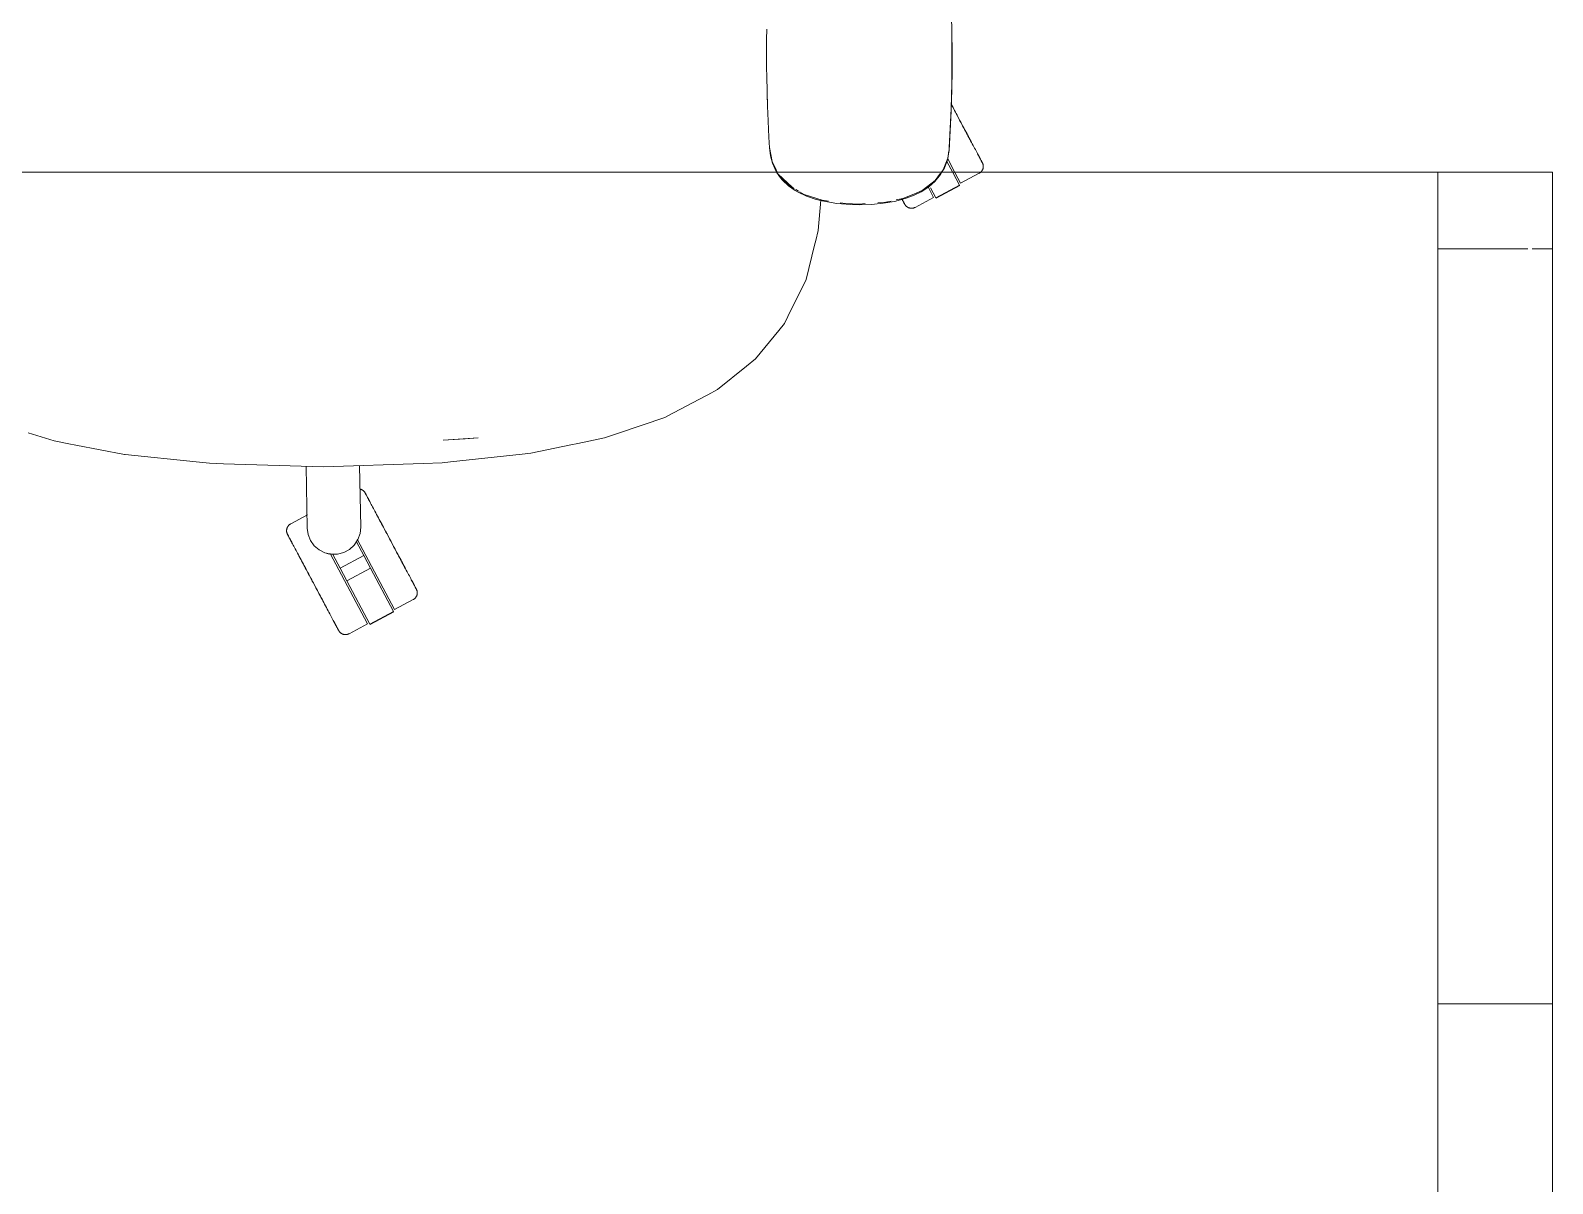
# Model space of a CAD drawing. Header units: millimetres. Extents: x 155927 to 326028, y -36033 to 97293.
# Drawn here: x 222604 to 223399, y 24386 to 24989 of the extents above; entities that cross this region are included whole.
import ezdxf

# ---------------------------------------------------------------- set-up
doc = ezdxf.new("R2010")
doc.units = ezdxf.units.MM
doc.header["$MEASUREMENT"] = 0
doc.layers.add('G-IMPT', color=8, linetype='CONTINUOUS', lineweight=9)
doc.layers.add('I-FURN', color=8, linetype='CONTINUOUS', lineweight=9)

msp = doc.modelspace()

# ---------------------------------------------------------------- linework, layer by layer
at = {"layer": 'G-IMPT'}
for p, q in [((223085.11, 24988.06), (223084.95, 24996.48)), ((222988.35, 24989.42), (222988.27, 24983.95)), ((223085.11, 24988.06), (223085, 24958.04)), ((223085.11, 24988.06), (223085.16, 24967.88)), ((223085.11, 24988.06), (223085.2, 24977.27)), ((222988.27, 24969.24), (222988.27, 24983.95)), ((223085, 24958.04), (223085.2, 24977.27)), ((222988.32, 24964.72), (222988.27, 24969.24)), ((222988.32, 24964.72), (222988.7, 24949.06)), ((223085.16, 24967.88), (223084.65, 24946.48)), ((223085.16, 24967.88), (223084.69, 24947.69)), ((223085.16, 24967.88), (223085, 24958.04)), ((223085.14, 24965.84), (223085.07, 24963.93)), ((223085.12, 24967.88), (223085.14, 24965.84)), ((222988.49, 24958), (222988.5, 24955.78)), ((223085, 24958.04), (223084.65, 24946.48)), ((222988.64, 24952.46), (222988.5, 24955.78)), ((222988.7, 24949.06), (222988.82, 24945.51)), ((222989.44, 24932.95), (222988.82, 24945.51)), ((223084.69, 24947.69), (223083.61, 24925.91)), ((223084.65, 24946.48), (223083.61, 24925.91)), ((223084.69, 24947.69), (223083.72, 24927.51)), ((223084.65, 24946.48), (223084.69, 24947.69)), ((222989.44, 24932.95), (222989.72, 24927.29)), ((222991.09, 24920.17), (222989.72, 24927.51)), ((222989.72, 24927.29), (222990.22, 24923.28)), ((223082.89, 24922.04), (223083.47, 24925.89)), ((223083.61, 24925.91), (223083.35, 24924.26)), ((223083.61, 24925.91), (223083.72, 24927.51)), ((222990.22, 24923.28), (222991.29, 24919.32)), ((222993.19, 24915.91), (222991.09, 24920.17)), ((222993.27, 24915), (222991.29, 24919.32)), ((223081.15, 24916.88), (223079.87, 24914.64)), ((223082.89, 24922.04), (223080.48, 24915.85)), ((223081.15, 24916.88), (223082.54, 24920.52)), ((223082.91, 24921.86), (223082.54, 24920.52)), ((223082.91, 24921.86), (223083.35, 24924.26)), ((222993.19, 24915.91), (222993.82, 24914.64)), ((222993.52, 24914.64), (222995.48, 24911.78)), ((222999.6, 24907.96), (222994.3, 24913.67)), ((223001.69, 24906.77), (222994.3, 24913.67)), ((222994.3, 24913.67), (222996.53, 24911.26)), ((222996.61, 24910.46), (222995.48, 24911.78)), ((223000.38, 24907.9), (222996.53, 24911.26)), ((222996.61, 24910.46), (222999.66, 24907.59)), ((223076.31, 24910.22), (223069.52, 24905)), ((223073.08, 24907.03), (223076.11, 24909.7)), ((223079.19, 24913.44), (223076.11, 24909.7)), ((223079.18, 24914.09), (223076.31, 24910.22)), ((223079.87, 24914.64), (223079.19, 24913.44)), ((223080.48, 24915.85), (223079.58, 24914.64)), ((223002.75, 24906.08), (222999.6, 24907.96)), ((222999.66, 24907.59), (223003.11, 24905.15)), ((223001.69, 24906.77), (223000.74, 24907.59)), ((223004.48, 24904.34), (223003.11, 24905.15)), ((223004.98, 24904.74), (223003.54, 24905.61)), ((223009.12, 24902.13), (223004.48, 24904.34)), ((223007.9, 24903), (223005.45, 24904.46)), ((223017.3, 24899.97), (223007.9, 24903)), ((223014.21, 24900.4), (223009.12, 24902.13)), ((223060.62, 24900.81), (223055.14, 24899.38)), ((223059.51, 24900.84), (223056.04, 24900.13)), ((223059.51, 24900.84), (223065.13, 24903.16)), ((223060.62, 24900.81), (223064.95, 24902.4)), ((223069.03, 24904.38), (223064.95, 24902.4)), ((223069.52, 24905), (223065.13, 24903.16)), ((223069.03, 24904.38), (223073.08, 24907.03)), ((223014.21, 24900.4), (223018.14, 24899.42)), ((223016.67, 24900.1), (223015.23, 24884.22)), ((223020.59, 24899.5), (223017.3, 24899.97)), ((223018.14, 24899.42), (223024.9, 24898.3)), ((223032.21, 24897.73), (223024.9, 24898.3)), ((223029.55, 24898.24), (223026.77, 24898.63)), ((223029.55, 24898.24), (223036.72, 24898.01)), ((223032.21, 24897.73), (223036.72, 24897.64)), ((223039.83, 24898.2), (223036.72, 24898.01)), ((223036.72, 24897.64), (223043.06, 24897.82)), ((223049.21, 24898.38), (223043.06, 24897.82)), ((223049.54, 24898.8), (223046.34, 24898.6)), ((223049.21, 24898.38), (223055.14, 24899.38)), ((223053.29, 24899.56), (223049.54, 24898.8)), ((223013.35, 24876.56), (223013.93, 24878.93)), ((223015.23, 24884.22), (223013.93, 24878.93)), ((223008.95, 24858.62), (223013.35, 24876.56)), ((223006.8, 24854.25), (223001.15, 24842.79)), ((223006.8, 24854.25), (223008.95, 24858.62)), ((222997.63, 24835.62), (223001.15, 24842.79)), ((222994.65, 24831.97), (222982.48, 24817.02)), ((222994.65, 24831.97), (222997.63, 24835.62)), ((222962.69, 24801.05), (222977.82, 24813.26)), ((222982.48, 24817.02), (222977.82, 24813.26)), ((222956.18, 24797.62), (222936.67, 24787.32)), ((222956.18, 24797.62), (222957.56, 24798.35)), ((222962.69, 24801.05), (222957.56, 24798.35)), ((222910.92, 24778.3), (222935.01, 24786.45)), ((222936.67, 24787.32), (222935.01, 24786.45)), ((222602.49, 24778.38), (222616.09, 24774.18)), ((222616.09, 24774.18), (222623.69, 24772.73)), ((222819.34, 24774.58), (222837.62, 24775.83)), ((222819.34, 24774.58), (222830.68, 24775.22)), ((222837.62, 24775.83), (222830.68, 24775.22)), ((222889.67, 24772.91), (222903.49, 24775.78)), ((222910.92, 24778.3), (222903.49, 24775.78)), ((222627.36, 24772.02), (222623.69, 24772.73)), ((222627.36, 24772.02), (222652.74, 24767.15)), ((222653.2, 24767.07), (222652.74, 24767.15)), ((222653.2, 24767.07), (222690.19, 24763.24)), ((222823.18, 24763.18), (222860.62, 24767.31)), ((222865.04, 24767.8), (222860.62, 24767.31)), ((222885.98, 24772.15), (222865.04, 24767.8)), ((222885.98, 24772.15), (222889.67, 24772.91)), ((222690.19, 24763.24), (222697.26, 24762.51)), ((222704.52, 24762.29), (222697.26, 24762.51)), ((222756.68, 24760.67), (222704.52, 24762.29)), ((222808.87, 24762.38), (222756.68, 24760.67)), ((222808.87, 24762.38), (222818.81, 24762.7)), ((222823.18, 24763.18), (222818.81, 24762.7))]:
    msp.add_line(p, q, dxfattribs=at)
at = {"layer": 'I-FURN'}
for p, q in [((223085.14, 24949.39), (223084.61, 24950.37)), ((223084.85, 24949.92), (223085.38, 24948.94)), ((223085.66, 24948.4), (223085.14, 24949.39)), ((223085.38, 24948.94), (223085.91, 24947.94)), ((223086.19, 24947.4), (223085.66, 24948.4)), ((223085.91, 24947.94), (223086.44, 24946.94)), ((223086.73, 24946.4), (223086.19, 24947.4)), ((223086.44, 24946.94), (223086.97, 24945.94)), ((223087.26, 24945.4), (223086.73, 24946.4)), ((223086.97, 24945.94), (223087.51, 24944.93)), ((223087.8, 24944.39), (223087.26, 24945.4)), ((223087.51, 24944.93), (223088.04, 24943.93)), ((223088.33, 24943.39), (223087.8, 24944.39)), ((223088.04, 24943.93), (223088.58, 24942.92)), ((223088.86, 24942.38), (223088.33, 24943.39)), ((223088.58, 24942.92), (223089.11, 24941.92)), ((223089.39, 24941.38), (223088.86, 24942.38)), ((223089.11, 24941.92), (223089.64, 24940.93)), ((223089.92, 24940.39), (223089.39, 24941.38)), ((223089.64, 24940.93), (223090.16, 24939.94)), ((223090.45, 24939.4), (223089.92, 24940.39)), ((223090.16, 24939.94), (223090.69, 24938.95)), ((223090.97, 24938.42), (223090.45, 24939.4)), ((223090.69, 24938.95), (223091.21, 24937.98)), ((223091.48, 24937.46), (223090.97, 24938.42)), ((223091.21, 24937.98), (223091.72, 24937.01)), ((223091.99, 24936.5), (223091.48, 24937.46)), ((223091.72, 24937.01), (223092.22, 24936.06)), ((223092.49, 24935.55), (223091.99, 24936.5)), ((223092.22, 24936.06), (223092.72, 24935.12)), ((223092.99, 24934.62), (223092.49, 24935.55)), ((223092.72, 24935.12), (223093.21, 24934.2)), ((223093.47, 24933.71), (223092.99, 24934.62)), ((223093.21, 24934.2), (223093.69, 24933.3)), ((223093.95, 24932.82), (223093.47, 24933.71)), ((223093.69, 24933.3), (223094.17, 24932.41)), ((223094.42, 24931.94), (223093.95, 24932.82)), ((223094.17, 24932.41), (223094.63, 24931.54)), ((223094.87, 24931.08), (223094.42, 24931.94)), ((223094.63, 24931.54), (223095.08, 24930.69)), ((223095.32, 24930.25), (223094.87, 24931.08)), ((223095.75, 24929.43), (223095.32, 24930.25)), ((223096.17, 24928.65), (223095.75, 24929.43)), ((223096.57, 24927.88), (223096.17, 24928.65)), ((223096.96, 24927.15), (223096.57, 24927.88)), ((223097.34, 24926.44), (223096.96, 24927.15)), ((223097.7, 24925.76), (223097.34, 24926.44)), ((223098.04, 24925.12), (223097.7, 24925.76)), ((223098.37, 24924.5), (223098.04, 24925.12)), ((223098.68, 24923.92), (223098.37, 24924.5)), ((223082.48, 24920.31), (223085.57, 24914.5)), ((223086.85, 24914.21), (223082.93, 24921.59)), ((223098.52, 24924.23), (223098.82, 24923.66)), ((223098.98, 24923.37), (223098.68, 24923.92)), ((223098.82, 24923.66), (223099.1, 24923.12)), ((223099.25, 24922.85), (223098.98, 24923.37)), ((223099.1, 24923.12), (223099.37, 24922.62)), ((223099.51, 24922.37), (223099.25, 24922.85)), ((223099.37, 24922.62), (223099.62, 24922.16)), ((223099.74, 24921.92), (223099.51, 24922.37)), ((223099.62, 24922.16), (223099.85, 24921.73)), ((223099.96, 24921.51), (223099.74, 24921.92)), ((223099.85, 24921.73), (223100.06, 24921.33)), ((223100.16, 24921.14), (223099.96, 24921.51)), ((223100.06, 24921.33), (223100.24, 24920.98)), ((223100.34, 24920.8), (223100.16, 24921.14)), ((223100.24, 24920.98), (223100.41, 24920.66)), ((223100.5, 24920.5), (223100.34, 24920.8)), ((223100.41, 24920.66), (223100.56, 24920.38)), ((223100.63, 24920.25), (223100.5, 24920.5)), ((223100.56, 24920.38), (223100.69, 24920.14)), ((223100.75, 24920.03), (223100.63, 24920.25)), ((223100.69, 24920.14), (223100.8, 24919.94)), ((223100.85, 24919.85), (223100.75, 24920.03)), ((223100.8, 24919.94), (223100.88, 24919.78)), ((223100.92, 24919.71), (223100.85, 24919.85)), ((223100.88, 24919.78), (223100.95, 24919.66)), ((223100.97, 24919.61), (223100.92, 24919.71)), ((223100.95, 24919.66), (223100.99, 24919.57)), ((223101.01, 24919.55), (223100.97, 24919.61)), ((223100.99, 24919.57), (223101.01, 24919.53)), ((223101.02, 24919.53), (223101.01, 24919.55)), ((223101.01, 24919.53), (223101.02, 24919.53)), ((223101.02, 24919.53), (223101.09, 24919.38)), ((223101.09, 24919.38), (223101.16, 24919.24)), ((223101.16, 24919.24), (223101.22, 24919.09)), ((223101.22, 24919.09), (223101.27, 24918.93)), ((223101.27, 24918.93), (223101.32, 24918.78)), ((223101.34, 24916.55), (223101.29, 24916.4)), ((223101.32, 24918.78), (223101.36, 24918.63)), ((223101.38, 24916.71), (223101.34, 24916.55)), ((223101.36, 24918.63), (223101.4, 24918.47)), ((223101.41, 24916.87), (223101.38, 24916.71)), ((223101.4, 24918.47), (223101.43, 24918.31)), ((223101.44, 24917.03), (223101.41, 24916.87)), ((223101.43, 24918.31), (223101.46, 24918.15)), ((223101.46, 24917.19), (223101.44, 24917.03)), ((223101.46, 24918.15), (223101.47, 24917.99)), ((223101.48, 24917.35), (223101.46, 24917.19)), ((223101.47, 24917.99), (223101.48, 24917.83)), ((223101.48, 24917.83), (223101.49, 24917.67)), ((223101.49, 24917.51), (223101.48, 24917.35)), ((223101.49, 24917.67), (223101.49, 24917.51)), ((223398.92, 24914.64), (221998.92, 24914.64)), ((221998.92, 24914.64), (223398.92, 24914.64)), ((223085.57, 24914.5), (223089.13, 24907.8)), ((223089.66, 24908.93), (223086.85, 24914.21)), ((223089.66, 24908.93), (223099.35, 24914.08)), ((223099.39, 24914.1), (223099.35, 24914.08)), ((223099.53, 24914.18), (223099.39, 24914.1)), ((223099.67, 24914.26), (223099.53, 24914.18)), ((223099.8, 24914.35), (223099.67, 24914.26)), ((223099.93, 24914.45), (223099.8, 24914.35)), ((223100.05, 24914.55), (223099.93, 24914.45)), ((223100.17, 24914.66), (223100.05, 24914.55)), ((223100.29, 24914.77), (223100.17, 24914.66)), ((223100.4, 24914.88), (223100.29, 24914.77)), ((223100.51, 24915), (223100.4, 24914.88)), ((223100.61, 24915.13), (223100.51, 24915)), ((223100.71, 24915.25), (223100.61, 24915.13)), ((223100.8, 24915.39), (223100.71, 24915.25)), ((223100.89, 24915.52), (223100.8, 24915.39)), ((223100.97, 24915.66), (223100.89, 24915.52)), ((223101.05, 24915.8), (223100.97, 24915.66)), ((223101.12, 24915.95), (223101.05, 24915.8)), ((223101.18, 24916.1), (223101.12, 24915.95)), ((223101.24, 24916.25), (223101.18, 24916.1)), ((223101.29, 24916.4), (223101.24, 24916.25)), ((223338.92, 24480), (223338.92, 24914.64)), ((223338.92, 24914.64), (223338.92, 24874.64)), ((223398.92, 24914.64), (223338.92, 24914.64)), ((223398.92, 24914.64), (223338.92, 24914.64)), ((223398.92, 24874.64), (223398.92, 24914.64)), ((223398.92, 24914.64), (223398.92, 24480)), ((223398.92, 24114.64), (223398.92, 24914.64)), ((223398.92, 24914.64), (223398.92, 24114.64)), ((223059, 24900.56), (223059.23, 24900.13)), ((223065.85, 24896.26), (223075.54, 24901.41)), ((223075.54, 24901.41), (223072.78, 24906.61)), ((223076.77, 24901.23), (223073.95, 24906.52)), ((223089.13, 24907.8), (223076.77, 24901.23)), ((223076.86, 24901.06), (223089.22, 24907.63)), ((223059.35, 24899.91), (223059.13, 24900.32)), ((223059.23, 24900.13), (223059.44, 24899.74)), ((223059.54, 24899.54), (223059.35, 24899.91)), ((223059.44, 24899.74), (223059.63, 24899.38)), ((223059.72, 24899.21), (223059.54, 24899.54)), ((223059.63, 24899.38), (223059.8, 24899.06)), ((223059.88, 24898.91), (223059.72, 24899.21)), ((223059.8, 24899.06), (223059.95, 24898.79)), ((223060.02, 24898.65), (223059.88, 24898.91)), ((223059.95, 24898.79), (223060.07, 24898.54)), ((223060.13, 24898.43), (223060.02, 24898.65)), ((223060.07, 24898.54), (223060.18, 24898.34)), ((223060.23, 24898.25), (223060.13, 24898.43)), ((223060.18, 24898.34), (223060.27, 24898.18)), ((223060.31, 24898.11), (223060.23, 24898.25)), ((223060.27, 24898.18), (223060.33, 24898.06)), ((223060.36, 24898.01), (223060.31, 24898.11)), ((223060.33, 24898.06), (223060.38, 24897.98)), ((223060.39, 24897.95), (223060.36, 24898.01)), ((223060.38, 24897.98), (223060.4, 24897.94)), ((223060.4, 24897.93), (223060.39, 24897.95)), ((223060.4, 24897.94), (223060.4, 24897.93)), ((223060.42, 24897.89), (223060.4, 24897.93)), ((223060.5, 24897.75), (223060.42, 24897.89)), ((223060.59, 24897.62), (223060.5, 24897.75)), ((223060.68, 24897.48), (223060.59, 24897.62)), ((223060.77, 24897.35), (223060.68, 24897.48)), ((223060.88, 24897.23), (223060.77, 24897.35)), ((223060.98, 24897.11), (223060.88, 24897.23)), ((223061.09, 24896.99), (223060.98, 24897.11)), ((223061.21, 24896.88), (223061.09, 24896.99)), ((223061.33, 24896.77), (223061.21, 24896.88)), ((223061.45, 24896.67), (223061.33, 24896.77)), ((223061.58, 24896.57), (223061.45, 24896.67)), ((223061.71, 24896.48), (223061.58, 24896.57)), ((223061.85, 24896.39), (223061.71, 24896.48)), ((223061.99, 24896.31), (223061.85, 24896.39)), ((223062.13, 24896.23), (223061.99, 24896.31)), ((223062.27, 24896.16), (223062.13, 24896.23)), ((223062.42, 24896.1), (223062.27, 24896.16)), ((223062.57, 24896.04), (223062.42, 24896.1)), ((223062.73, 24895.99), (223062.57, 24896.04)), ((223062.88, 24895.94), (223062.73, 24895.99)), ((223063.04, 24895.9), (223062.88, 24895.94)), ((223063.19, 24895.87), (223063.04, 24895.9)), ((223063.35, 24895.84), (223063.19, 24895.87)), ((223063.51, 24895.82), (223063.35, 24895.84)), ((223063.67, 24895.8), (223063.51, 24895.82)), ((223063.83, 24895.79), (223063.67, 24895.8)), ((223063.99, 24895.79), (223063.83, 24895.79)), ((223064.16, 24895.8), (223063.99, 24895.79)), ((223064.32, 24895.81), (223064.16, 24895.8)), ((223064.48, 24895.83), (223064.32, 24895.81)), ((223064.64, 24895.85), (223064.48, 24895.83)), ((223064.79, 24895.88), (223064.64, 24895.85)), ((223064.95, 24895.92), (223064.79, 24895.88)), ((223065.11, 24895.96), (223064.95, 24895.92)), ((223065.26, 24896.01), (223065.11, 24895.96)), ((223065.41, 24896.06), (223065.26, 24896.01)), ((223065.56, 24896.12), (223065.41, 24896.06)), ((223065.71, 24896.19), (223065.56, 24896.12)), ((223065.85, 24896.26), (223065.71, 24896.19)), ((223338.92, 24874.64), (223338.92, 23354.64)), ((223386.02, 24874.64), (223338.92, 24874.64)), ((223386.02, 24874.64), (223338.92, 24874.64)), ((223398.92, 24874.64), (223388.34, 24874.64)), ((223398.92, 24874.64), (223388.34, 24874.64)), ((223398.92, 23354.64), (223398.92, 24874.64)), ((222748.22, 24728.61), (222747.66, 24760.95)), ((222775.64, 24761.29), (222776.2, 24729.1)), ((222775.91, 24748.98), (222776.07, 24748.94)), ((222776.07, 24748.94), (222776.22, 24748.89)), ((222776.22, 24748.89), (222776.38, 24748.84)), ((222776.38, 24748.84), (222776.53, 24748.78)), ((222776.53, 24748.78), (222776.67, 24748.71)), ((222776.67, 24748.71), (222776.82, 24748.64)), ((222776.82, 24748.64), (222776.96, 24748.57)), ((222776.96, 24748.57), (222777.1, 24748.49)), ((222777.1, 24748.49), (222777.23, 24748.4)), ((222777.23, 24748.4), (222777.37, 24748.31)), ((222777.37, 24748.31), (222777.5, 24748.21)), ((222777.5, 24748.21), (222777.62, 24748.11)), ((222777.62, 24748.11), (222777.74, 24748)), ((222777.74, 24748), (222777.85, 24747.89)), ((222777.85, 24747.89), (222777.97, 24747.77)), ((222777.97, 24747.77), (222778.07, 24747.65)), ((222778.07, 24747.65), (222778.17, 24747.52)), ((222778.17, 24747.52), (222778.27, 24747.39)), ((222778.27, 24747.39), (222778.36, 24747.26)), ((222778.36, 24747.26), (222778.45, 24747.12)), ((222778.45, 24747.12), (222778.53, 24746.98)), ((222778.53, 24746.98), (222778.55, 24746.95)), ((222778.55, 24746.95), (222778.56, 24746.93)), ((222778.55, 24746.94), (222778.55, 24746.95)), ((222778.57, 24746.9), (222778.55, 24746.94)), ((222778.56, 24746.93), (222778.59, 24746.86)), ((222778.62, 24746.82), (222778.57, 24746.9)), ((222778.59, 24746.86), (222778.64, 24746.76)), ((222778.68, 24746.69), (222778.62, 24746.82)), ((222778.64, 24746.76), (222778.72, 24746.62)), ((222778.77, 24746.53), (222778.68, 24746.69)), ((222778.72, 24746.62), (222778.81, 24746.44)), ((222778.87, 24746.33), (222778.77, 24746.53)), ((222778.81, 24746.44), (222778.93, 24746.22)), ((222779, 24746.09), (222778.87, 24746.33)), ((222778.93, 24746.22), (222779.07, 24745.97)), ((222779.15, 24745.81), (222779, 24746.09)), ((222779.07, 24745.97), (222779.23, 24745.67)), ((222779.32, 24745.49), (222779.15, 24745.81)), ((222779.23, 24745.67), (222779.4, 24745.33)), ((222779.51, 24745.14), (222779.32, 24745.49)), ((222779.4, 24745.33), (222779.6, 24744.96)), ((222779.72, 24744.74), (222779.51, 24745.14)), ((222779.6, 24744.96), (222779.82, 24744.55)), ((222779.95, 24744.31), (222779.72, 24744.74)), ((222779.82, 24744.55), (222780.06, 24744.1)), ((222780.19, 24743.85), (222779.95, 24744.31)), ((222780.06, 24744.1), (222780.31, 24743.62)), ((222780.46, 24743.35), (222780.19, 24743.85)), ((222780.31, 24743.62), (222780.59, 24743.11)), ((222780.74, 24742.81), (222780.46, 24743.35)), ((222780.59, 24743.11), (222780.88, 24742.55)), ((222781.05, 24742.24), (222780.74, 24742.81)), ((222780.88, 24742.55), (222781.19, 24741.97)), ((222781.37, 24741.64), (222781.05, 24742.24)), ((222781.7, 24741.01), (222781.37, 24741.64)), ((222748.44, 24735.5), (222739.6, 24730.8)), ((222782.06, 24740.34), (222781.7, 24741.01)), ((222782.43, 24739.65), (222782.06, 24740.34)), ((222782.81, 24738.93), (222782.43, 24739.65)), ((222783.21, 24738.18), (222782.81, 24738.93)), ((222783.62, 24737.4), (222783.21, 24738.18)), ((222784.05, 24736.6), (222783.62, 24737.4)), ((222784.49, 24735.78), (222784.05, 24736.6)), ((222784.94, 24734.93), (222784.49, 24735.78)), ((222785.4, 24734.06), (222784.94, 24734.93)), ((222785.87, 24733.17), (222785.4, 24734.06)), ((222737.46, 24727.37), (222737.47, 24727.53)), ((222737.46, 24727.21), (222737.46, 24727.37)), ((222737.46, 24727.05), (222737.46, 24727.21)), ((222737.48, 24726.88), (222737.46, 24727.05)), ((222737.47, 24727.53), (222737.48, 24727.69)), ((222737.48, 24727.69), (222737.51, 24727.85)), ((222737.49, 24726.72), (222737.48, 24726.88)), ((222737.52, 24726.57), (222737.49, 24726.72)), ((222737.51, 24727.85), (222737.53, 24728.01)), ((222737.55, 24726.41), (222737.52, 24726.57)), ((222737.53, 24728.01), (222737.57, 24728.17)), ((222737.58, 24726.25), (222737.55, 24726.41)), ((222737.57, 24728.17), (222737.61, 24728.32)), ((222737.63, 24726.09), (222737.58, 24726.25)), ((222737.61, 24728.32), (222737.65, 24728.48)), ((222737.68, 24725.94), (222737.63, 24726.09)), ((222737.65, 24728.48), (222737.71, 24728.63)), ((222737.73, 24725.79), (222737.68, 24725.94)), ((222737.71, 24728.63), (222737.76, 24728.78)), ((222737.79, 24725.64), (222737.73, 24725.79)), ((222737.76, 24728.78), (222737.83, 24728.93)), ((222737.86, 24725.49), (222737.79, 24725.64)), ((222737.83, 24728.93), (222737.9, 24729.07)), ((222737.9, 24729.07), (222737.97, 24729.21)), ((222737.97, 24729.21), (222738.06, 24729.35)), ((222738.06, 24729.35), (222738.14, 24729.49)), ((222738.14, 24729.49), (222738.24, 24729.62)), ((222738.24, 24729.62), (222738.33, 24729.75)), ((222738.33, 24729.75), (222738.44, 24729.87)), ((222738.44, 24729.87), (222738.54, 24729.99)), ((222738.54, 24729.99), (222738.66, 24730.11)), ((222738.66, 24730.11), (222738.77, 24730.22)), ((222738.77, 24730.22), (222738.89, 24730.33)), ((222738.89, 24730.33), (222739.02, 24730.43)), ((222739.02, 24730.43), (222739.15, 24730.52)), ((222739.15, 24730.52), (222739.28, 24730.61)), ((222739.28, 24730.61), (222739.42, 24730.7)), ((222739.42, 24730.7), (222739.56, 24730.78)), ((222739.56, 24730.78), (222739.6, 24730.8)), ((222748.69, 24725.27), (222748.22, 24728.61)), ((222775.85, 24725.75), (222774.71, 24722.57)), ((222776.2, 24729.1), (222775.85, 24725.75)), ((222786.35, 24732.27), (222785.87, 24733.17)), ((222786.09, 24732.76), (222786.58, 24731.85)), ((222786.84, 24731.35), (222786.35, 24732.27)), ((222786.58, 24731.85), (222787.07, 24730.92)), ((222787.34, 24730.41), (222786.84, 24731.35)), ((222787.07, 24730.92), (222787.57, 24729.97)), ((222787.85, 24729.46), (222787.34, 24730.41)), ((222787.57, 24729.97), (222788.08, 24729.02)), ((222788.36, 24728.49), (222787.85, 24729.46)), ((222788.08, 24729.02), (222788.6, 24728.05)), ((222788.88, 24727.52), (222788.36, 24728.49)), ((222788.6, 24728.05), (222789.12, 24727.07)), ((222789.4, 24726.54), (222788.88, 24727.52)), ((222789.12, 24727.07), (222789.64, 24726.08)), ((222789.93, 24725.54), (222789.4, 24726.54)), ((222789.64, 24726.08), (222790.17, 24725.09)), ((222737.93, 24725.35), (222737.86, 24725.49)), ((222737.93, 24725.34), (222737.93, 24725.35)), ((222737.93, 24725.35), (222737.94, 24725.33)), ((222737.96, 24725.3), (222737.93, 24725.34)), ((222737.94, 24725.33), (222737.97, 24725.27)), ((222738, 24725.22), (222737.96, 24725.3)), ((222737.97, 24725.27), (222738.03, 24725.17)), ((222738.07, 24725.1), (222738, 24725.22)), ((222738.03, 24725.17), (222738.1, 24725.03)), ((222738.15, 24724.94), (222738.07, 24725.1)), ((222738.1, 24725.03), (222738.2, 24724.85)), ((222738.26, 24724.73), (222738.15, 24724.94)), ((222738.2, 24724.85), (222738.31, 24724.63)), ((222738.39, 24724.49), (222738.26, 24724.73)), ((222738.31, 24724.63), (222738.45, 24724.37)), ((222738.53, 24724.22), (222738.39, 24724.49)), ((222738.45, 24724.37), (222738.61, 24724.07)), ((222738.7, 24723.9), (222738.53, 24724.22)), ((222738.61, 24724.07), (222738.79, 24723.74)), ((222738.89, 24723.54), (222738.7, 24723.9)), ((222738.79, 24723.74), (222738.99, 24723.37)), ((222739.1, 24723.15), (222738.89, 24723.54)), ((222738.99, 24723.37), (222739.2, 24722.96)), ((222739.33, 24722.72), (222739.1, 24723.15)), ((222739.2, 24722.96), (222739.44, 24722.51)), ((222739.58, 24722.25), (222739.33, 24722.72)), ((222739.44, 24722.51), (222739.7, 24722.03)), ((222739.84, 24721.75), (222739.58, 24722.25)), ((222739.7, 24722.03), (222739.97, 24721.51)), ((222740.13, 24721.22), (222739.84, 24721.75)), ((222739.97, 24721.51), (222740.27, 24720.96)), ((222740.43, 24720.65), (222740.13, 24721.22)), ((222740.27, 24720.96), (222740.58, 24720.37)), ((222740.58, 24720.37), (222740.9, 24719.76)), ((222740.9, 24719.76), (222741.25, 24719.11)), ((222741.25, 24719.11), (222741.61, 24718.43)), ((222741.61, 24718.43), (222741.98, 24717.73)), ((222741.98, 24717.73), (222742.38, 24716.99)), ((222749.94, 24722.14), (222748.69, 24725.27)), ((222751.9, 24719.4), (222749.94, 24722.14)), ((222754.47, 24717.2), (222751.9, 24719.4)), ((222772.85, 24719.76), (222770.36, 24717.48)), ((222774.71, 24722.57), (222772.85, 24719.76)), ((222773.99, 24721.44), (222777.79, 24714.3)), ((222793.93, 24686.07), (222774.39, 24722.82)), ((222790.46, 24724.55), (222789.93, 24725.54)), ((222790.17, 24725.09), (222790.7, 24724.09)), ((222790.99, 24723.55), (222790.46, 24724.55)), ((222790.7, 24724.09), (222791.23, 24723.08)), ((222791.52, 24722.54), (222790.99, 24723.55)), ((222791.23, 24723.08), (222791.77, 24722.08)), ((222792.06, 24721.54), (222791.52, 24722.54)), ((222791.77, 24722.08), (222792.3, 24721.07)), ((222792.59, 24720.53), (222792.06, 24721.54)), ((222792.3, 24721.07), (222792.84, 24720.07)), ((222793.12, 24719.53), (222792.59, 24720.53)), ((222792.84, 24720.07), (222793.37, 24719.07)), ((222793.66, 24718.53), (222793.12, 24719.53)), ((222793.37, 24719.07), (222793.9, 24718.07)), ((222794.18, 24717.54), (222793.66, 24718.53)), ((222793.9, 24718.07), (222794.43, 24717.08)), ((222742.38, 24716.99), (222742.78, 24716.23)), ((222742.78, 24716.23), (222743.2, 24715.44)), ((222743.2, 24715.44), (222743.63, 24714.63)), ((222743.63, 24714.63), (222744.08, 24713.79)), ((222744.32, 24713.33), (222743.87, 24714.18)), ((222744.08, 24713.79), (222744.53, 24712.94)), ((222744.78, 24712.47), (222744.32, 24713.33)), ((222744.53, 24712.94), (222745, 24712.06)), ((222745.25, 24711.58), (222744.78, 24712.47)), ((222745, 24712.06), (222745.47, 24711.16)), ((222745.73, 24710.67), (222745.25, 24711.58)), ((222745.47, 24711.16), (222745.96, 24710.25)), ((222746.23, 24709.75), (222745.73, 24710.67)), ((222745.96, 24710.25), (222746.45, 24709.32)), ((222746.72, 24708.81), (222746.23, 24709.75)), ((222757.48, 24715.69), (222754.47, 24717.2)), ((222760.77, 24714.94), (222757.48, 24715.69)), ((222779.8, 24678.56), (222760.28, 24715.28)), ((222764.14, 24715), (222760.77, 24714.94)), ((222765.42, 24707.72), (222761.63, 24714.87)), ((222767.4, 24715.86), (222764.14, 24715)), ((222777.79, 24714.3), (222765.42, 24707.72)), ((222770.36, 24717.48), (222767.4, 24715.86)), ((222777.79, 24714.3), (222781.32, 24707.66)), ((222794.71, 24716.55), (222794.18, 24717.54)), ((222794.43, 24717.08), (222794.95, 24716.1)), ((222795.23, 24715.57), (222794.71, 24716.55)), ((222794.95, 24716.1), (222795.47, 24715.12)), ((222795.74, 24714.6), (222795.23, 24715.57)), ((222795.47, 24715.12), (222795.98, 24714.16)), ((222796.25, 24713.64), (222795.74, 24714.6)), ((222795.98, 24714.16), (222796.49, 24713.21)), ((222796.76, 24712.7), (222796.25, 24713.64)), ((222796.49, 24713.21), (222796.98, 24712.27)), ((222797.25, 24711.77), (222796.76, 24712.7)), ((222796.98, 24712.27), (222797.47, 24711.35)), ((222797.74, 24710.86), (222797.25, 24711.77)), ((222797.47, 24711.35), (222797.96, 24710.44)), ((222798.21, 24709.96), (222797.74, 24710.86)), ((222797.96, 24710.44), (222798.43, 24709.55)), ((222798.68, 24709.08), (222798.21, 24709.96)), ((222746.45, 24709.32), (222746.96, 24708.38)), ((222747.23, 24707.86), (222746.72, 24708.81)), ((222746.96, 24708.38), (222747.46, 24707.42)), ((222747.74, 24706.9), (222747.23, 24707.86)), ((222747.46, 24707.42), (222747.98, 24706.45)), ((222748.26, 24705.92), (222747.74, 24706.9)), ((222747.98, 24706.45), (222748.5, 24705.47)), ((222748.78, 24704.94), (222748.26, 24705.92)), ((222748.5, 24705.47), (222749.03, 24704.48)), ((222749.31, 24703.95), (222748.78, 24704.94)), ((222749.03, 24704.48), (222749.55, 24703.49)), ((222749.84, 24702.95), (222749.31, 24703.95)), ((222749.55, 24703.49), (222750.09, 24702.49)), ((222750.37, 24701.95), (222749.84, 24702.95)), ((222750.09, 24702.49), (222750.62, 24701.49)), ((222750.91, 24700.95), (222750.37, 24701.95)), ((222768.96, 24701.08), (222765.42, 24707.72)), ((222781.32, 24707.66), (222768.96, 24701.08)), ((222781.32, 24707.66), (222793.39, 24684.95)), ((222798.43, 24709.55), (222798.89, 24708.69)), ((222799.13, 24708.23), (222798.68, 24709.08)), ((222798.89, 24708.69), (222799.34, 24707.84)), ((222799.58, 24707.39), (222799.13, 24708.23)), ((222800.01, 24706.58), (222799.58, 24707.39)), ((222800.43, 24705.79), (222800.01, 24706.58)), ((222800.83, 24705.03), (222800.43, 24705.79)), ((222801.22, 24704.29), (222800.83, 24705.03)), ((222801.6, 24703.59), (222801.22, 24704.29)), ((222801.96, 24702.91), (222801.6, 24703.59)), ((222802.31, 24702.26), (222801.96, 24702.91)), ((222802.63, 24701.65), (222802.31, 24702.26)), ((222750.62, 24701.49), (222751.15, 24700.48)), ((222751.44, 24699.94), (222750.91, 24700.95)), ((222751.15, 24700.48), (222751.69, 24699.48)), ((222751.98, 24698.94), (222751.44, 24699.94)), ((222751.69, 24699.48), (222752.22, 24698.47)), ((222752.51, 24697.93), (222751.98, 24698.94)), ((222752.22, 24698.47), (222752.75, 24697.47)), ((222753.04, 24696.93), (222752.51, 24697.93)), ((222752.75, 24697.47), (222753.28, 24696.48)), ((222753.57, 24695.94), (222753.04, 24696.93)), ((222753.28, 24696.48), (222753.81, 24695.48)), ((222754.09, 24694.95), (222753.57, 24695.94)), ((222753.81, 24695.48), (222754.33, 24694.5)), ((222754.61, 24693.97), (222754.09, 24694.95)), ((222754.33, 24694.5), (222754.85, 24693.53)), ((222755.13, 24693.01), (222754.61, 24693.97)), ((222781.03, 24678.37), (222768.96, 24701.08)), ((222802.94, 24701.06), (222802.63, 24701.65)), ((222802.78, 24701.37), (222803.08, 24700.8)), ((222803.24, 24700.51), (222802.94, 24701.06)), ((222803.08, 24700.8), (222803.37, 24700.27)), ((222803.51, 24699.99), (222803.24, 24700.51)), ((222803.37, 24700.27), (222803.63, 24699.77)), ((222803.77, 24699.51), (222803.51, 24699.99)), ((222803.63, 24699.77), (222803.88, 24699.3)), ((222804.01, 24699.07), (222803.77, 24699.51)), ((222803.88, 24699.3), (222804.11, 24698.87)), ((222804.22, 24698.66), (222804.01, 24699.07)), ((222804.11, 24698.87), (222804.32, 24698.48)), ((222804.42, 24698.28), (222804.22, 24698.66)), ((222804.32, 24698.48), (222804.51, 24698.12)), ((222804.6, 24697.95), (222804.42, 24698.28)), ((222804.51, 24698.12), (222804.68, 24697.81)), ((222804.76, 24697.65), (222804.6, 24697.95)), ((222804.68, 24697.81), (222804.82, 24697.53)), ((222804.9, 24697.39), (222804.76, 24697.65)), ((222804.82, 24697.53), (222804.95, 24697.29)), ((222805.01, 24697.17), (222804.9, 24697.39)), ((222804.95, 24697.29), (222805.06, 24697.08)), ((222805.11, 24696.99), (222805.01, 24697.17)), ((222805.06, 24697.08), (222805.14, 24696.92)), ((222805.18, 24696.85), (222805.11, 24696.99)), ((222805.14, 24696.92), (222805.21, 24696.8)), ((222805.24, 24696.75), (222805.18, 24696.85)), ((222805.21, 24696.8), (222805.25, 24696.72)), ((222805.27, 24696.69), (222805.24, 24696.75)), ((222805.25, 24696.72), (222805.28, 24696.68)), ((222805.28, 24696.67), (222805.27, 24696.69)), ((222805.28, 24696.68), (222805.28, 24696.67)), ((222805.28, 24696.67), (222805.35, 24696.53)), ((222805.35, 24696.53), (222805.42, 24696.38)), ((222805.42, 24696.38), (222805.48, 24696.23)), ((222805.48, 24696.23), (222805.53, 24696.08)), ((222805.53, 24696.08), (222805.58, 24695.93)), ((222805.58, 24695.93), (222805.63, 24695.77)), ((222805.64, 24693.85), (222805.6, 24693.7)), ((222805.63, 24695.77), (222805.66, 24695.61)), ((222805.68, 24694.01), (222805.64, 24693.85)), ((222805.66, 24695.61), (222805.69, 24695.46)), ((222805.7, 24694.17), (222805.68, 24694.01)), ((222805.69, 24695.46), (222805.72, 24695.3)), ((222805.73, 24694.33), (222805.7, 24694.17)), ((222805.72, 24695.3), (222805.73, 24695.14)), ((222805.73, 24695.14), (222805.75, 24694.97)), ((222805.74, 24694.49), (222805.73, 24694.33)), ((222805.75, 24694.65), (222805.74, 24694.49)), ((222805.75, 24694.97), (222805.75, 24694.81)), ((222805.75, 24694.81), (222805.75, 24694.65)), ((222754.85, 24693.53), (222755.36, 24692.56)), ((222755.64, 24692.05), (222755.13, 24693.01)), ((222755.36, 24692.56), (222755.87, 24691.61)), ((222756.14, 24691.1), (222755.64, 24692.05)), ((222755.87, 24691.61), (222756.37, 24690.67)), ((222756.63, 24690.17), (222756.14, 24691.1)), ((222756.37, 24690.67), (222756.86, 24689.75)), ((222757.12, 24689.26), (222756.63, 24690.17)), ((222756.86, 24689.75), (222757.34, 24688.85)), ((222757.34, 24688.85), (222757.81, 24687.96)), ((222757.81, 24687.96), (222758.27, 24687.09)), ((222758.27, 24687.09), (222758.72, 24686.24)), ((222758.72, 24686.24), (222759.16, 24685.42)), ((222793.93, 24686.07), (222803.61, 24691.22)), ((222803.65, 24691.24), (222803.61, 24691.22)), ((222803.79, 24691.32), (222803.65, 24691.24)), ((222803.93, 24691.41), (222803.79, 24691.32)), ((222804.06, 24691.5), (222803.93, 24691.41)), ((222804.19, 24691.59), (222804.06, 24691.5)), ((222804.31, 24691.69), (222804.19, 24691.59)), ((222804.44, 24691.8), (222804.31, 24691.69)), ((222804.55, 24691.91), (222804.44, 24691.8)), ((222804.67, 24692.03), (222804.55, 24691.91)), ((222804.77, 24692.15), (222804.67, 24692.03)), ((222804.88, 24692.27), (222804.77, 24692.15)), ((222804.97, 24692.4), (222804.88, 24692.27)), ((222805.07, 24692.53), (222804.97, 24692.4)), ((222805.15, 24692.67), (222805.07, 24692.53)), ((222805.23, 24692.81), (222805.15, 24692.67)), ((222805.31, 24692.95), (222805.23, 24692.81)), ((222805.38, 24693.09), (222805.31, 24692.95)), ((222805.45, 24693.24), (222805.38, 24693.09)), ((222805.5, 24693.39), (222805.45, 24693.24)), ((222805.56, 24693.54), (222805.5, 24693.39)), ((222805.6, 24693.7), (222805.56, 24693.54)), ((222759.16, 24685.42), (222759.59, 24684.62)), ((222759.59, 24684.62), (222760, 24683.84)), ((222760, 24683.84), (222760.4, 24683.09)), ((222760.4, 24683.09), (222760.78, 24682.37)), ((222760.78, 24682.37), (222761.15, 24681.68)), ((222761.15, 24681.68), (222761.51, 24681.01)), ((222761.51, 24681.01), (222761.84, 24680.38)), ((222761.84, 24680.38), (222762.16, 24679.78)), ((222762.33, 24679.47), (222762.02, 24680.05)), ((222762.16, 24679.78), (222762.47, 24679.21)), ((222762.62, 24678.91), (222762.33, 24679.47)), ((222762.47, 24679.21), (222762.75, 24678.67)), ((222762.9, 24678.4), (222762.62, 24678.91)), ((222762.75, 24678.67), (222763.02, 24678.17)), ((222763.15, 24677.92), (222762.9, 24678.4)), ((222763.02, 24678.17), (222763.26, 24677.71)), ((222763.39, 24677.47), (222763.15, 24677.92)), ((222770.11, 24673.41), (222779.8, 24678.56)), ((222793.39, 24684.95), (222781.03, 24678.37)), ((222781.12, 24678.2), (222793.48, 24684.78)), ((222763.26, 24677.71), (222763.49, 24677.28)), ((222763.61, 24677.06), (222763.39, 24677.47)), ((222763.49, 24677.28), (222763.7, 24676.88)), ((222763.81, 24676.69), (222763.61, 24677.06)), ((222763.7, 24676.88), (222763.89, 24676.53)), ((222763.98, 24676.35), (222763.81, 24676.69)), ((222763.89, 24676.53), (222764.06, 24676.21)), ((222764.14, 24676.05), (222763.98, 24676.35)), ((222764.06, 24676.21), (222764.21, 24675.93)), ((222764.28, 24675.8), (222764.14, 24676.05)), ((222764.21, 24675.93), (222764.34, 24675.69)), ((222764.4, 24675.58), (222764.28, 24675.8)), ((222764.34, 24675.69), (222764.44, 24675.49)), ((222764.49, 24675.4), (222764.4, 24675.58)), ((222764.44, 24675.49), (222764.53, 24675.33)), ((222764.57, 24675.26), (222764.49, 24675.4)), ((222764.53, 24675.33), (222764.59, 24675.2)), ((222764.62, 24675.16), (222764.57, 24675.26)), ((222764.59, 24675.2), (222764.64, 24675.12)), ((222764.65, 24675.1), (222764.62, 24675.16)), ((222764.64, 24675.12), (222764.66, 24675.08)), ((222764.66, 24675.08), (222764.65, 24675.1)), ((222764.68, 24675.04), (222764.66, 24675.08)), ((222764.66, 24675.08), (222764.66, 24675.08)), ((222764.76, 24674.9), (222764.68, 24675.04)), ((222764.85, 24674.76), (222764.76, 24674.9)), ((222764.94, 24674.63), (222764.85, 24674.76)), ((222765.04, 24674.5), (222764.94, 24674.63)), ((222765.14, 24674.37), (222765.04, 24674.5)), ((222765.24, 24674.25), (222765.14, 24674.37)), ((222765.35, 24674.13), (222765.24, 24674.25)), ((222765.47, 24674.02), (222765.35, 24674.13)), ((222765.59, 24673.91), (222765.47, 24674.02)), ((222765.71, 24673.81), (222765.59, 24673.91)), ((222765.84, 24673.71), (222765.71, 24673.81)), ((222765.97, 24673.62), (222765.84, 24673.71)), ((222766.11, 24673.53), (222765.97, 24673.62)), ((222766.25, 24673.45), (222766.11, 24673.53)), ((222766.39, 24673.38), (222766.25, 24673.45)), ((222766.54, 24673.31), (222766.39, 24673.38)), ((222766.68, 24673.24), (222766.54, 24673.31)), ((222766.83, 24673.18), (222766.68, 24673.24)), ((222766.99, 24673.13), (222766.83, 24673.18)), ((222767.14, 24673.08), (222766.99, 24673.13)), ((222767.3, 24673.04), (222767.14, 24673.08)), ((222767.45, 24673.01), (222767.3, 24673.04)), ((222767.61, 24672.98), (222767.45, 24673.01)), ((222767.77, 24672.96), (222767.61, 24672.98)), ((222767.93, 24672.95), (222767.77, 24672.96)), ((222768.1, 24672.94), (222767.93, 24672.95)), ((222768.26, 24672.94), (222768.1, 24672.94)), ((222768.42, 24672.94), (222768.26, 24672.94)), ((222768.58, 24672.95), (222768.42, 24672.94)), ((222768.74, 24672.97), (222768.58, 24672.95)), ((222768.9, 24672.99), (222768.74, 24672.97)), ((222769.06, 24673.02), (222768.9, 24672.99)), ((222769.21, 24673.06), (222769.06, 24673.02)), ((222769.37, 24673.1), (222769.21, 24673.06)), ((222769.52, 24673.15), (222769.37, 24673.1)), ((222769.67, 24673.21), (222769.52, 24673.15)), ((222769.82, 24673.27), (222769.67, 24673.21)), ((222769.97, 24673.34), (222769.82, 24673.27)), ((222770.11, 24673.41), (222769.97, 24673.34)), ((223338.92, 24349.64), (223338.92, 24480)), ((223398.92, 24480), (223338.92, 24480)), ((223398.92, 24480), (223338.92, 24480)), ((223398.92, 24480), (223398.92, 24349.64))]:
    msp.add_line(p, q, dxfattribs=at)
msp.add_arc((222762.22, 24728.67), 13.81, 252.66397, 257.65266, dxfattribs=at)
msp.add_open_spline([(222759.85, 24715.06), (222759.42, 24715.13), (222759, 24715.23), (222758.58, 24715.35)], degree=3, dxfattribs=at)

doc.saveas('drawing.dxf')
